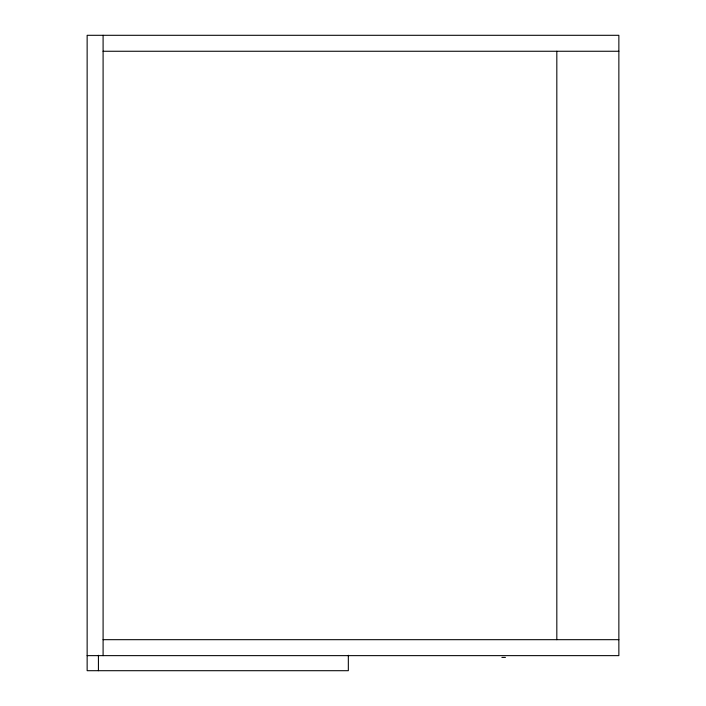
<?xml version="1.0" encoding="UTF-8"?>
<svg xmlns="http://www.w3.org/2000/svg" width="706" height="706" viewBox="0 0 706 706"><rect width="100%" height="100%" fill="white"/><g stroke="black" fill="none" stroke-linecap="round" stroke-linejoin="round"><path stroke-width="1.06" d="M103.094 51.256L618.862 51.256M103.094 639.68L618.862 639.68M87.138 655.636L618.862 655.636L618.862 35.3L87.138 35.3L87.147 670.7L348.332 670.7L348.332 655.274M501.878 657.41L505.425 657.41M556.822 51.256L556.822 639.68M103.094 35.3L103.094 655.636M98.425 655.274L98.425 670.7"/></g></svg>
